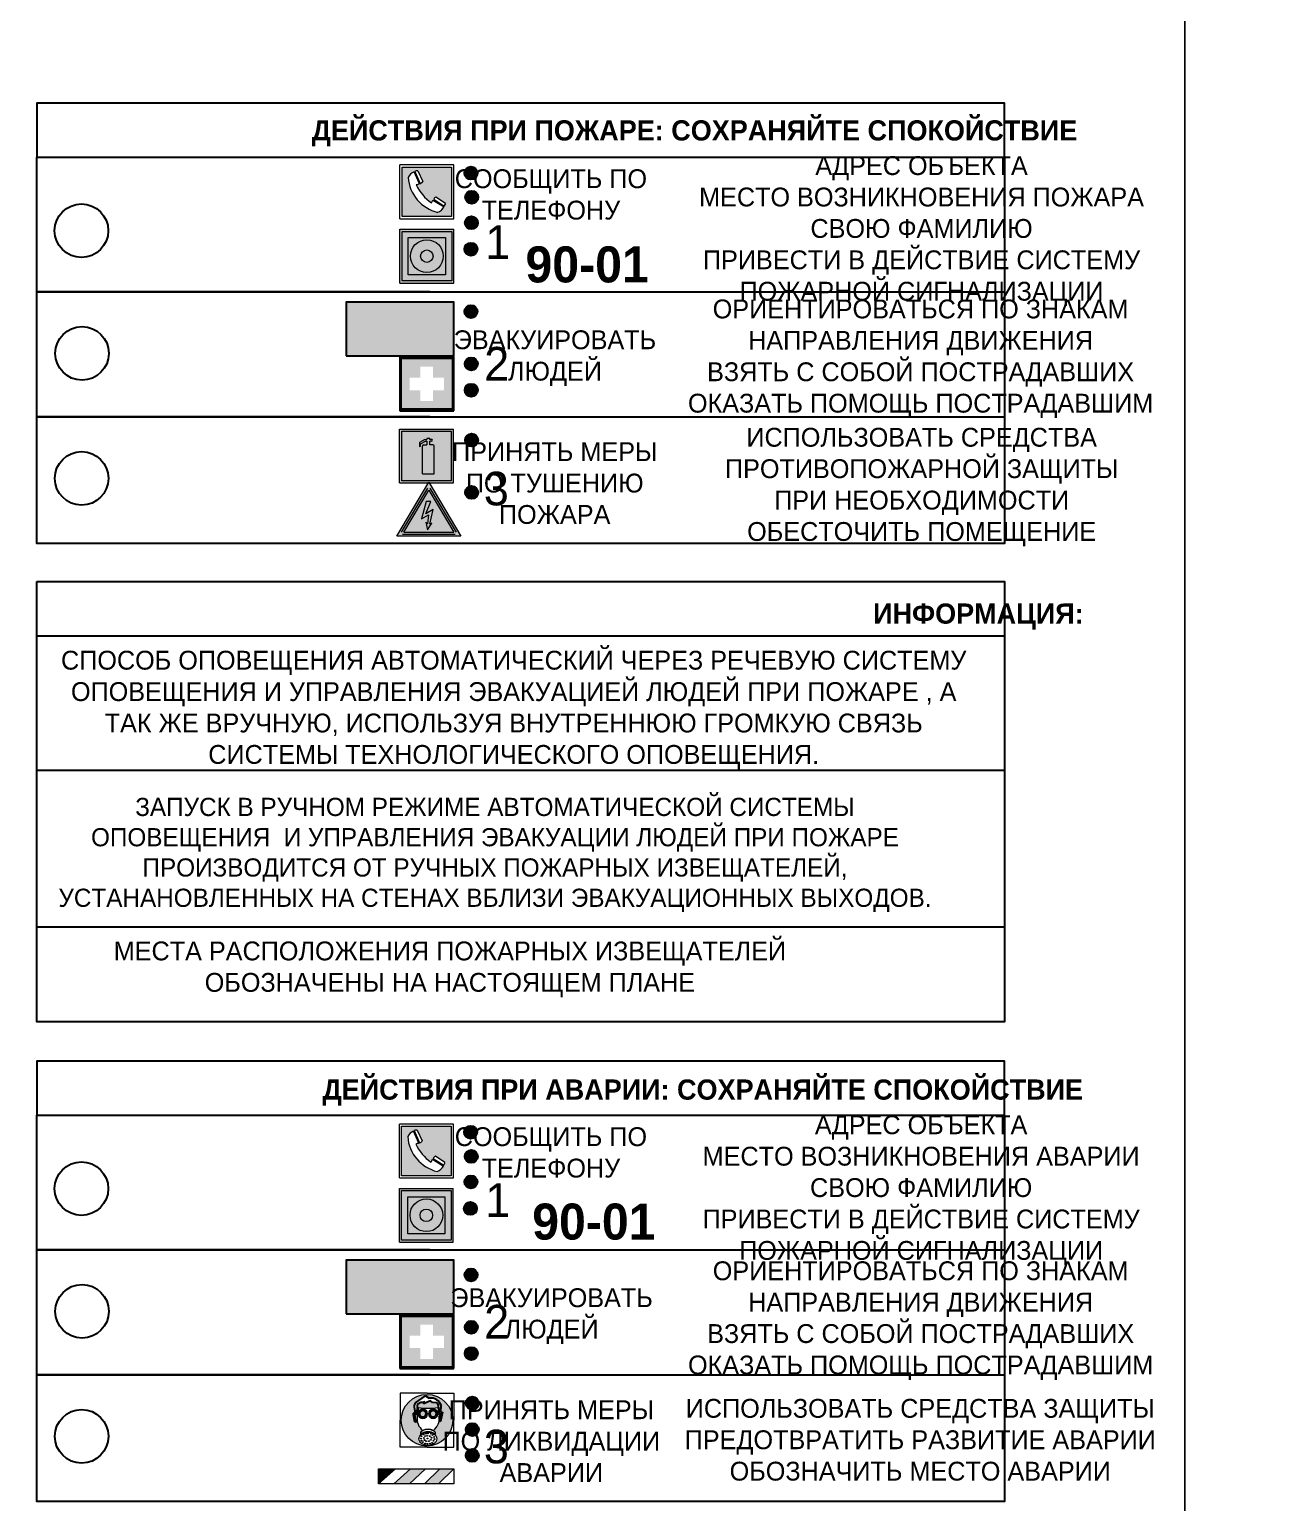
# Model space of a CAD drawing. Header units: millimetres. Extents: x 13114 to 67229, y 22859 to 38520.
# Drawn here: x 28037.9 to 28221.7, y 35259.5 to 35478.4 of the extents above; entities that cross this region are included whole.
import ezdxf

# ---------------------------------------------------------------- set-up
doc = ezdxf.new("R2010")
doc.units = ezdxf.units.MM
doc.styles.add('обычный', font='arial.ttf')

# ---------------------------------------------------------------- blocks, each defined once
blk = doc.blocks.new('A$C3E6D3DDE')
at = {"lineweight": 5}
h = blk.add_hatch(color=40, dxfattribs=at)
h.paths.add_polyline_path([(24.1, 1.45), (16.46, -11.35), (31.74, -11.35)])
h.paths.add_polyline_path([(24.09, -0.46), (30.03, -10.41), (18.14, -10.41)], flags=16)
h.paths.add_polyline_path([(24.54, -3.08), (23.41, -6.02), (25.13, -5.01), (24.33, -8.5), (24.82, -8.27), (23.79, -9.86), (23.4, -8.04), (23.8, -8.43), (24.04, -6.29), (22.39, -7.25), (23.44, -3.08)], flags=0)
h = blk.add_hatch(color=256, dxfattribs=at)
h.paths.add_polyline_path([(24.37, 0.03, 0.567511), (23.82, 0.03), (17.59, -10.4, 0.582454), (17.86, -10.88), (30.32, -10.88, 0.582149), (30.6, -10.4)])
h.paths.add_polyline_path([(24.09, -0.46), (18.14, -10.41), (30.03, -10.41)], flags=16)
h.paths.add_polyline_path([(24.54, -3.08), (23.41, -6.02), (25.13, -5.01), (24.33, -8.5), (24.82, -8.27), (23.79, -9.86), (23.4, -8.04), (23.8, -8.43), (24.04, -6.29), (22.39, -7.25), (23.44, -3.08)], flags=0)
h = blk.add_hatch(color=40, dxfattribs=at)
h.paths.add_polyline_path([(24.09, -0.46), (18.14, -10.41), (30.03, -10.41)])
h.paths.add_polyline_path([(24.82, -8.27), (23.79, -9.86), (23.4, -8.04), (23.8, -8.43), (24.04, -6.29), (22.39, -7.25), (23.44, -3.08), (24.54, -3.08), (23.41, -6.02), (25.13, -5.01), (24.33, -8.5)], flags=16)
at = {"color": 40, "lineweight": 5}
for p, q in [((16.46, -11.35), (24.1, 1.45)), ((24.1, 1.45), (31.74, -11.35))]:
    blk.add_line(p, q, dxfattribs=at)
at = {"lineweight": 5}
for p, q in [((17.59, -10.4), (23.82, 0.03)), ((24.37, 0.03), (30.6, -10.4)), ((18.14, -10.41), (24.09, -0.46)), ((23.44, -3.08), (22.39, -7.25)), ((23.41, -6.02), (24.54, -3.08)), ((24.54, -3.08), (23.44, -3.08)), ((24.09, -0.46), (30.03, -10.41)), ((22.39, -7.25), (24.04, -6.29)), ((25.13, -5.01), (23.41, -6.02)), ((24.04, -6.29), (23.8, -8.43)), ((24.33, -8.5), (25.13, -5.01)), ((18.14, -10.41), (30.03, -10.41)), ((23.8, -8.43), (23.4, -8.04)), ((23.4, -8.04), (23.79, -9.86)), ((23.79, -9.86), (24.82, -8.27)), ((24.82, -8.27), (24.33, -8.5)), ((17.86, -10.88), (30.32, -10.88))]:
    blk.add_line(p, q, dxfattribs=at)
at = {"color": 50, "lineweight": 5}
blk.add_line((31.74, -11.35), (16.46, -11.35), dxfattribs=at)
blk = doc.blocks.new('A$C38D26F80')
h = blk.add_hatch(color=5)
h.dxf.hatch_style = 1
h.paths.add_polyline_path([(-8.77, -4.48, 1), (-0.19, -4.48, 1)])
h.paths.add_polyline_path([(-6.75, -3.58), (-6.75, -3.31), (-6.62, -3.22), (-6.5, -3.22), (-6.42, -3.3), (-6.39, -3.28), (-6.59, -2.23), (-6.59, -2.01), (-6.38, -1.58), (-4.76, -0.4), (-4.13, -0.79, -0.362848), (-2.1, -2.1, -0.201049), (-2.17, -2.48, 0.085434), (-2.26, -3.13), (-1.9, -3.16), (-2.25, -4.7), (-2.4, -4.59), (-2.43, -4.34), (-2.36, -4.34), (-2.14, -3.34), (-2.47, -3.42), (-2.58, -1.95), (-2.77, -1.58), (-3.58, -1.52), (-3.92, -1.26), (-5.05, -1.73), (-4.87, -1.39), (-5.41, -1.6), (-5.41, -1.46), (-6.13, -1.87), (-6.18, -3.5), (-6.56, -3.47), (-6.37, -4.59), (-6.16, -4.43), (-6.16, -4.66), (-6.36, -4.79), (-6.37, -4.8), (-6.51, -4.76)], flags=16)
h.paths.add_polyline_path([(-6.51, -4.76), (-6.36, -4.79), (-6.37, -4.8)], flags=0)
h.paths.add_polyline_path([(-5.92, -2.34, 0.089508), (-2.67, -2.35), (-2.48, -3.88, -0.268602), (-3.4, -6.18, 0.262449), (-5.2, -6.18, -0.268602), (-6.11, -3.88)], flags=16)
edge = h.paths.add_edge_path(flags=16)
edge.add_ellipse((-5.19, -3.41), major_axis=(0, 0.842), ratio=0.848992, start_angle=0, end_angle=360)
edge = h.paths.add_edge_path(flags=0)
edge.add_ellipse((-5.19, -3.39), major_axis=(0, 0.665), ratio=0.853798, start_angle=0, end_angle=360)
edge = h.paths.add_edge_path(flags=0)
edge.add_ellipse((-5.19, -3.4), major_axis=(0, 0.528), ratio=0.864094, start_angle=0, end_angle=360)
edge = h.paths.add_edge_path(flags=16)
edge.add_ellipse((-3.47, -3.4), major_axis=(0, 0.842), ratio=0.848992, start_angle=0, end_angle=360)
h.paths.add_polyline_path([(-3.13, -6.45), (-3.13, -6.84, 0.383174), (-5.57, -6.85), (-5.57, -6.49, -0.369952)], flags=16)
edge = h.paths.add_edge_path(flags=0)
edge.add_ellipse((-3.47, -3.39), major_axis=(0, 0.665), ratio=0.853798, start_angle=0, end_angle=360)
edge = h.paths.add_edge_path(flags=0)
edge.add_ellipse((-3.47, -3.4), major_axis=(0, 0.528), ratio=0.864094, start_angle=0, end_angle=360)
edge = h.paths.add_edge_path(flags=16)
edge.add_ellipse((-4.34, -7.57), major_axis=(-1.48, 0), ratio=0.744955, start_angle=0, end_angle=360)
h.paths.add_polyline_path([(-5.01, -6.85, -1), (-5.15, -6.85, -1)], flags=0)
h.paths.add_polyline_path([(-5.33, -7.14, -1), (-5.47, -7.14, -1)], flags=0)
h.paths.add_polyline_path([(-4.61, -6.71, -1), (-4.74, -6.71, -1)], flags=16)
h.paths.add_polyline_path([(-5.43, -7.51, -1), (-5.57, -7.51, -1)], flags=0)
h.paths.add_polyline_path([(-4.26, -6.67, -1), (-4.4, -6.67, -1)], flags=16)
h.paths.add_polyline_path([(-4.74, -7.14, -1), (-4.88, -7.14, -1)], flags=0)
h.paths.add_polyline_path([(-4.93, -7.43, -1), (-5.07, -7.43, -1)], flags=0)
h.paths.add_polyline_path([(-4.41, -7.07, -1), (-4.54, -7.07, -1)], flags=0)
h.paths.add_polyline_path([(-5.33, -7.87, -1), (-5.46, -7.87, -1)], flags=0)
h.paths.add_polyline_path([(-3.8, -6.71, -1), (-3.94, -6.71, -1)], flags=16)
h.paths.add_polyline_path([(-4.85, -7.78, -1), (-4.98, -7.78, -1)], flags=0)
h.paths.add_polyline_path([(-3.96, -7.14, -1), (-4.1, -7.14, -1)], flags=0)
h.paths.add_polyline_path([(-4.33, -7.53, -1), (-4.47, -7.53, -1)], flags=0)
h.paths.add_polyline_path([(-5.09, -8.12, -1), (-5.23, -8.12, -1)], flags=0)
h.paths.add_polyline_path([(-3.5, -6.94, -1), (-3.64, -6.94, -1)], flags=0)
h.paths.add_polyline_path([(-4.54, -7.97, -1), (-4.68, -7.97, -1)], flags=0)
h.paths.add_polyline_path([(-3.66, -7.39, -1), (-3.8, -7.39, -1)], flags=0)
h.paths.add_polyline_path([(-4.73, -8.35, -1), (-4.86, -8.35, -1)], flags=0)
h.paths.add_polyline_path([(-4.09, -7.96, -1), (-4.23, -7.96, -1)], flags=0)
h.paths.add_polyline_path([(-3.77, -7.74, -1), (-3.91, -7.74, -1)], flags=0)
h.paths.add_polyline_path([(-3.22, -7.27, -1), (-3.35, -7.27, -1)], flags=0)
h.paths.add_polyline_path([(-4.34, -8.4, -1), (-4.47, -8.4, -1)], flags=0)
h.paths.add_polyline_path([(-3.16, -7.61, -1), (-3.3, -7.61, -1)], flags=0)
h.paths.add_polyline_path([(-3.9, -8.35, -1), (-4.04, -8.35, -1)], flags=0)
h.paths.add_polyline_path([(-3.32, -7.91, -1), (-3.46, -7.91, -1)], flags=0)
h.paths.add_polyline_path([(-3.55, -8.23, -1), (-3.69, -8.23, -1)], flags=0)
at = {"color": 5, "lineweight": 5}
for p, q in [((-4.48, 0), (-8.96, 0)), ((-8.96, 0), (-8.96, -4.48)), ((-4.48, 0), (0, 0)), ((0, 0), (0, -4.48)), ((-6.59, -2.01), (-6.38, -1.58)), ((-6.59, -2.23), (-6.59, -2.01)), ((-6.39, -3.28), (-6.59, -2.23)), ((-6.38, -1.58), (-4.76, -0.4)), ((-6.13, -1.87), (-6.18, -3.5)), ((-5.41, -1.46), (-6.13, -1.87)), ((-5.92, -2.34), (-6.11, -3.88)), ((-4.87, -1.39), (-5.41, -1.6)), ((-5.41, -1.6), (-5.41, -1.46)), ((-3.92, -1.26), (-5.05, -1.73)), ((-5.05, -1.73), (-4.87, -1.39)), ((-4.76, -0.4), (-4.13, -0.79)), ((-3.58, -1.52), (-3.92, -1.26)), ((-2.77, -1.58), (-3.58, -1.52)), ((-2.58, -1.95), (-2.77, -1.58)), ((-2.67, -2.34), (-2.48, -3.88)), ((-2.47, -3.42), (-2.58, -1.95)), ((-8.96, -8.96), (-8.96, -4.48)), ((-6.75, -3.31), (-6.62, -3.22)), ((-6.75, -3.58), (-6.75, -3.31)), ((-6.51, -4.76), (-6.75, -3.58)), ((-6.62, -3.22), (-6.5, -3.22)), ((-6.18, -3.5), (-6.56, -3.47)), ((-6.56, -3.47), (-6.37, -4.59)), ((-6.37, -4.8), (-6.51, -4.76)), ((-6.5, -3.22), (-6.42, -3.3)), ((-6.42, -3.3), (-6.39, -3.28)), ((-6.37, -4.59), (-6.16, -4.43)), ((-6.16, -4.66), (-6.37, -4.8)), ((-6.16, -4.43), (-6.16, -4.66)), ((-2.14, -3.34), (-2.47, -3.42)), ((-2.43, -4.34), (-2.4, -4.59)), ((-2.43, -4.34), (-2.36, -4.34)), ((-2.4, -4.59), (-2.25, -4.7)), ((-2.36, -4.34), (-2.14, -3.34)), ((-1.9, -3.16), (-2.26, -3.13)), ((-2.25, -4.7), (-1.9, -3.16)), ((0, -8.96), (0, -4.48)), ((-5.57, -6.49), (-5.57, -6.85)), ((-3.13, -6.45), (-3.13, -6.84)), ((-4.48, -8.96), (-8.96, -8.96)), ((-4.48, -8.96), (0, -8.96))]:
    blk.add_line(p, q, dxfattribs=at)
at = {"color": 5}
for p, q in [((-6.59, -2.01), (-6.38, -1.58)), ((-6.59, -2.23), (-6.59, -2.01)), ((-6.39, -3.28), (-6.59, -2.23)), ((-6.38, -1.58), (-4.76, -0.4)), ((-6.13, -1.87), (-6.18, -3.5)), ((-5.41, -1.46), (-6.13, -1.87)), ((-4.87, -1.39), (-5.41, -1.6)), ((-5.41, -1.6), (-5.41, -1.46)), ((-3.92, -1.26), (-5.05, -1.73)), ((-5.05, -1.73), (-4.87, -1.39)), ((-4.76, -0.4), (-4.13, -0.79)), ((-3.58, -1.52), (-3.92, -1.26)), ((-2.77, -1.58), (-3.58, -1.52)), ((-2.58, -1.95), (-2.77, -1.58)), ((-2.47, -3.42), (-2.58, -1.95)), ((-6.75, -3.31), (-6.62, -3.22)), ((-6.75, -3.58), (-6.75, -3.31)), ((-6.51, -4.76), (-6.75, -3.58)), ((-6.62, -3.22), (-6.5, -3.22)), ((-6.18, -3.5), (-6.56, -3.47)), ((-6.56, -3.47), (-6.37, -4.59)), ((-6.37, -4.8), (-6.51, -4.76)), ((-6.36, -4.79), (-6.51, -4.76)), ((-6.5, -3.22), (-6.42, -3.3)), ((-6.42, -3.3), (-6.39, -3.28)), ((-6.37, -4.59), (-6.16, -4.43)), ((-6.16, -4.66), (-6.37, -4.8)), ((-6.16, -4.66), (-6.36, -4.79)), ((-6.16, -4.43), (-6.16, -4.66)), ((-2.14, -3.34), (-2.47, -3.42)), ((-2.4, -4.59), (-2.43, -4.34)), ((-2.43, -4.34), (-2.36, -4.34)), ((-2.25, -4.7), (-2.4, -4.59)), ((-2.36, -4.34), (-2.14, -3.34)), ((-2.26, -3.13), (-1.9, -3.16)), ((-1.9, -3.16), (-2.25, -4.7))]:
    blk.add_line(p, q, dxfattribs=at)
at = {"color": 5, "lineweight": 5}
for centre, radius in [((-4.48, -4.48), 4.29), ((-5.4, -7.14), 0.0678), ((-5.08, -6.85), 0.0678), ((-4.81, -7.14), 0.0678), ((-4.67, -6.71), 0.0678), ((-4.47, -7.07), 0.0678), ((-4.33, -6.67), 0.0678), ((-4.03, -7.14), 0.0678), ((-3.87, -6.71), 0.0678), ((-3.73, -7.39), 0.0678), ((-3.57, -6.94), 0.0678), ((-3.28, -7.27), 0.0678), ((-5.5, -7.51), 0.0678), ((-5.4, -7.87), 0.0678), ((-5.16, -8.12), 0.0678), ((-5, -7.43), 0.0678), ((-4.91, -7.78), 0.0678), ((-4.79, -8.35), 0.0678), ((-4.61, -7.97), 0.0678), ((-4.4, -7.53), 0.0678), ((-4.4, -8.4), 0.0678), ((-4.16, -7.96), 0.0678), ((-3.97, -8.35), 0.0678), ((-3.84, -7.74), 0.0678), ((-3.62, -8.23), 0.0678), ((-3.39, -7.91), 0.0678), ((-3.23, -7.61), 0.0678)]:
    blk.add_circle(centre, radius, dxfattribs=at)
for centre, radius, start, end in [((-4.28, 6.66), 9.15, 259.6987, 280.1569), ((-2.6, -2.2), 0.513, 326.4781, 11.7739), ((-3.66, -4.24), 2.47, 171.573, 231.7124), ((-4.93, -4.24), 2.47, 308.2876, 8.427), ((-0.47, -3.05), 1.79, 161.5846, 182.4584), ((-4.33, -7.88), 1.87, 50.358, 131.5662), ((-4.34, -8.2), 1.82, 48.4943, 132.3565), ((-4.3, -7.78), 1.83, 60.5889, 119.4111)]:
    blk.add_arc(centre, radius, start, end, dxfattribs=at)
at = {"color": 5}
for centre, radius, start, end in [((-3.89, -2.66), 1.88, 17.387, 97.1599), ((-2.6, -2.2), 0.511, 326.3906, 11.8614), ((-0.35, -3.07), 1.91, 162.2553, 181.7878)]:
    blk.add_arc(centre, radius, start, end, dxfattribs=at)
at = {"color": 5, "lineweight": 5}
for centre, major_axis, ratio in [((-5.19, -3.41), (0, 0.842), 0.848992), ((-5.19, -3.39), (0, 0.665), 0.853798), ((-5.19, -3.4), (0, 0.528), 0.864094), ((-3.47, -3.4), (0, 0.842), 0.848992), ((-3.47, -3.39), (0, 0.665), 0.853798), ((-3.47, -3.4), (0, 0.528), 0.864094), ((-4.34, -7.57), (-1.48, 0), 0.744955)]:
    blk.add_ellipse(centre, major_axis=major_axis, ratio=ratio, dxfattribs=at)
blk = doc.blocks.new('A$C47DD6509')
at = {"lineweight": 5}
for points in [[(-8.69, 0), (-11.19, 0), (-11.19, -2.22)], [(-4.22, 0), (-6.45, 0), (-8.91, -2.22), (-6.61, -2.22)], [(0, 0), (-2.09, 0), (-4.36, -2.22), (-2.29, -2.22)]]:
    blk.add_hatch(color=242, dxfattribs=at).paths.add_polyline_path(points)
at = {"color": 242, "lineweight": 5}
for p, q in [((-11.19, -2.22), (-8.69, 0)), ((-11.19, -2.22), (-11.19, 0)), ((-11.19, 0), (-8.69, 0)), ((-11.19, 0), (0, 0)), ((-8.91, -2.22), (-6.45, 0)), ((-6.61, -2.22), (-4.22, 0)), ((-4.36, -2.22), (-2.09, 0)), ((-2.29, -2.22), (0, 0)), ((0, 0), (0, -2.22)), ((0, -2.22), (-11.19, -2.22))]:
    blk.add_line(p, q, dxfattribs=at)
blk = doc.blocks.new('A$C456E1F9C')
at = {"lineweight": 5}
h = blk.add_hatch(color=242, dxfattribs=at)
h.paths.add_polyline_path([(0.51, -1.47), (0.51, -13.26), (12.29, -13.26), (12.29, -1.47)])
h.paths.add_polyline_path([(5.42, -4.95, -0.254479), (4.78, -5.4), (3.52, -2.53, -0.209735), (4.23, -2.4)], flags=16)
h.paths.add_polyline_path([(8.53, -8.6), (10.87, -10.17), (10.54, -10.76), (8.03, -9.13, -0.192251)], flags=16)
h.paths.add_polyline_path([(4.61, -5.49, 0.005518), (3.87, -5.72, 0.128647), (7.49, -10.01, 0.00809), (7.83, -9.33), (10.47, -10.97, -0.16736), (8.99, -12.25, -0.327862), (1.95, -3.95, -0.166952), (3.36, -2.62)], flags=16)
at = {"color": 242, "lineweight": 5}
for p, q in [((0, -13.77), (0, -0.97)), ((12.8, -0.97), (0, -0.97)), ((4.61, -5.49), (3.36, -2.62)), ((3.52, -2.53), (4.78, -5.4)), ((4.23, -2.4), (5.42, -4.95)), ((12.8, -13.77), (12.8, -0.97)), ((7.83, -9.33), (10.47, -10.97)), ((8.03, -9.13), (10.54, -10.76)), ((10.81, -10.12), (8.53, -8.6)), ((10.54, -10.76), (10.8, -10.3)), ((10.8, -10.3), (10.81, -10.12)), ((0, -13.77), (12.8, -13.77))]:
    blk.add_line(p, q, dxfattribs=at)
blk.add_lwpolyline([(0.51, -1.47), (12.29, -1.47), (12.29, -13.26), (0.51, -13.26)], close=True, dxfattribs=at)
for centre, radius, start, end in [((4.59, -5.34), 2.99, 114.2845, 152.1974), ((4.02, -3.27), 0.891, 76.3284, 123.7092), ((11.12, -3.31), 9.19, 183.9915, 256.6009), ((14.98, -39.1), 35.17, 107.1487, 108.4135), ((13.86, -0.94), 11.08, 205.5536, 234.8762), ((4.68, -4.59), 0.824, 276.9621, 334.0723), ((-13.31, 0.8), 23.44, 332.5487, 334.4027), ((8.94, -9.5), 0.989, 114.4092, 157.9388), ((7.87, -9.46), 3, 291.9291, 329.9329)]:
    blk.add_arc(centre, radius, start, end, dxfattribs=at)
blk = doc.blocks.new('A$C54414219')
at = {"true_color": 0xffffff}
h = blk.add_hatch(color=7, dxfattribs=at)
h.paths.add_polyline_path([(2.39, -9.45), (2.39, -18.3), (11.23, -18.3), (11.23, -9.45)], flags=0)
h.paths.add_polyline_path([(10.71, -13.87, -1), (2.92, -13.87, -1)], flags=0)
h.paths.add_polyline_path([(8.3, -13.87, -1), (5.33, -13.87, -1)], flags=0)
h.paths.add_polyline_path([(0.41, -7.47), (0.41, -20.27), (13.21, -20.27), (13.21, -7.47)])
h.paths.add_polyline_path([(0.92, -19.77), (12.71, -19.77), (12.71, -7.98), (0.92, -7.98)], flags=16)
h.paths.add_polyline_path([(11.23, -9.45), (11.23, -18.3), (2.39, -18.3), (2.39, -9.45)], flags=0)
at = {"lineweight": 5}
h = blk.add_hatch(color=242, dxfattribs=at)
h.paths.add_polyline_path([(12.71, -7.98), (0.92, -7.98), (0.92, -19.77), (12.71, -19.77)])
h.paths.add_polyline_path([(11.23, -18.3), (2.39, -18.3), (2.39, -9.45), (11.23, -9.45)], flags=16)
h.paths.add_polyline_path([(10.71, -13.87, -1), (2.92, -13.87, -1)], flags=0)
h.paths.add_polyline_path([(8.3, -13.87, -1), (5.33, -13.87, -1)], flags=0)
at = {"true_color": 0xffffff}
h = blk.add_hatch(color=7, dxfattribs=at)
h.paths.add_polyline_path([(2.39, -9.45), (2.39, -18.3), (11.23, -18.3), (11.23, -9.45)])
h.paths.add_polyline_path([(10.71, -13.87, -1), (2.92, -13.87, -1)], flags=16)
h.paths.add_polyline_path([(8.3, -13.87, -1), (5.33, -13.87, -1)], flags=0)
at = {"lineweight": 5}
h = blk.add_hatch(color=242, dxfattribs=at)
h.paths.add_polyline_path([(2.92, -13.87, 1), (10.71, -13.87, 1)])
h.paths.add_polyline_path([(8.3, -13.87, -1), (5.33, -13.87, -1)], flags=16)
at = {"color": 242, "lineweight": 5}
for p, q in [((0.41, -20.27), (0.41, -7.47)), ((0.41, -7.47), (13.21, -7.47)), ((0.41, -7.47), (13.21, -7.47)), ((13.21, -20.27), (13.21, -7.47)), ((0.41, -20.27), (13.21, -20.27))]:
    blk.add_line(p, q, dxfattribs=at)
for points in [[(0.92, -7.98), (12.71, -7.98), (12.71, -19.77), (0.92, -19.77)], [(2.39, -9.45), (11.23, -9.45), (11.23, -18.3), (2.39, -18.3)]]:
    blk.add_lwpolyline(points, close=True, dxfattribs=at)
for radius in [3.89, 1.49]:
    blk.add_circle((6.81, -13.87), radius, dxfattribs=at)
blk = doc.blocks.new('A$C32E8229D')
at = {"true_color": 0xffffff}
blk.add_hatch(color=7, dxfattribs=at).paths.add_polyline_path([(0, 0), (0, -8), (16, -8), (16, 0)])
h = blk.add_hatch(color=126)
h.paths.add_polyline_path([(0.2, -0.2), (15.8, -0.2), (15.8, -7.8), (0.2, -7.8)])
h.paths.add_polyline_path([(13.49, -2.05), (12.08, -2.05), (11.37, -2.63, 0.162397), (11.29, -2.84), (11.29, -3.63), (10.35, -3.63), (10.35, -4.05), (11.68, -4.05), (11.68, -3.48), (12.26, -4.28), (11.29, -5.1), (11.29, -6.78), (11.85, -6.78), (11.85, -5.44), (12.8, -4.64), (12.8, -5.94), (14.46, -5.94), (14.46, -5.39), (13.45, -5.39), (13.45, -3.97), (12.46, -2.59), (13.15, -2.59), (13.69, -3.34), (14.18, -3)], flags=16)
h.paths.add_polyline_path([(10.74, -1.82, 1), (11.8, -1.82, 1)], flags=16)
h.paths.add_polyline_path([(9.39, -3.59), (5.99, -3.59), (6.56, -3.03), (5.91, -3.03), (5.1, -3.83), (5.91, -4.64), (6.56, -4.64), (5.99, -4.09), (9.39, -4.09)], flags=16)
h.paths.add_polyline_path([(4.29, -1.08), (1.72, -1.08), (1.72, -6.6), (4.29, -6.6)], flags=16)
at = {"color": 126}
blk.add_lwpolyline([(16, -8), (0, -8), (0, 0), (16, 0)], close=True, dxfattribs=at)
blk = doc.blocks.new('A$C18900ED3')
h = blk.add_hatch(color=126)
h.paths.add_polyline_path([(-0.18, -0.18), (-7.02, -0.18), (-7.02, -7.02), (-0.18, -7.02)])
h.paths.add_polyline_path([(-5.89, -4.46), (-5.89, -2.77), (-4.46, -2.77), (-4.46, -1.31), (-2.77, -1.31), (-2.77, -2.77), (-1.33, -2.77), (-1.33, -4.46), (-2.77, -4.46), (-2.77, -5.89), (-4.46, -5.89), (-4.46, -4.46)], flags=16)
at = {"color": 126}
for p, q in [((-7.2, 0), (-7.2, -7.2)), ((0, 0), (-7.2, 0)), ((0, -7.2), (0, 0)), ((-7.02, -7.02), (-7.02, -0.18)), ((-7.02, -0.18), (-0.18, -0.18)), ((-0.18, -0.18), (-0.18, -7.02)), ((-7.2, -7.2), (0, -7.2)), ((-0.18, -7.02), (-7.02, -7.02))]:
    blk.add_line(p, q, dxfattribs=at)
blk = doc.blocks.new('A$C3AD82952')
at = {"true_color": 0xf5f5ff}
h = blk.add_hatch(color=7, dxfattribs=at)
h.dxf.hatch_style = 1
h.paths.add_polyline_path([(8.21, 8.73, 0.414214), (7.89, 9.05), (7.22, 9.05), (7.22, 9.92), (7.59, 9.92, 1), (7.57, 10.36), (7.22, 10.36), (7.22, 10.6), (6.43, 10.6), (6.43, 10.36), (6.01, 10.36), (4.74, 9.59), (4.74, 8.69), (4.98, 8.73), (4.98, 9.26), (6.12, 9.91), (6.43, 9.91), (6.43, 9.05), (5.76, 9.05, 0.414214), (5.44, 8.73), (5.44, 2.2), (8.21, 2.2)], flags=0)
h.paths.add_polyline_path([(12.8, 12.8), (0, 12.8), (0, 0), (12.8, 0)])
h.paths.add_polyline_path([(0.51, 12.29), (12.29, 12.29), (12.29, 0.51), (0.51, 0.51)], flags=16)
h.paths.add_polyline_path([(4.74, 9.59), (6.01, 10.36), (6.43, 10.36), (6.43, 10.6), (7.22, 10.6), (7.22, 10.36), (7.59, 10.36, -0.94586), (7.59, 9.92), (7.22, 9.92), (7.22, 9.05), (7.89, 9.05, -0.414214), (8.21, 8.73), (8.21, 2.2), (5.44, 2.2), (5.44, 8.73, -0.414214), (5.76, 9.05), (6.43, 9.05), (6.43, 9.91), (6.12, 9.91), (4.98, 9.26), (4.98, 8.73), (4.74, 8.69)], flags=0)
h = blk.add_hatch(color=242)
h.dxf.hatch_style = 1
h.paths.add_polyline_path([(12.29, 12.29), (0.51, 12.29), (0.51, 0.51), (12.29, 0.51)])
h.paths.add_polyline_path([(4.74, 8.69), (4.74, 9.59), (6.01, 10.36), (6.43, 10.36), (6.43, 10.6), (7.22, 10.6), (7.22, 10.36), (7.59, 10.36, -0.94586), (7.59, 9.92), (7.22, 9.92), (7.22, 9.05), (7.89, 9.05, -0.414214), (8.21, 8.73), (8.21, 2.2), (5.44, 2.2), (5.44, 8.73, -0.414214), (5.76, 9.05), (6.43, 9.05), (6.43, 9.91), (6.12, 9.91), (4.98, 9.26), (4.98, 8.73)], flags=16)
h = blk.add_hatch(color=7, dxfattribs=at)
h.dxf.hatch_style = 1
h.paths.add_polyline_path([(8.21, 8.73, 0.414214), (7.89, 9.05), (7.22, 9.05), (7.22, 9.92), (7.59, 9.92, 1), (7.57, 10.36), (7.22, 10.36), (7.22, 10.6), (6.43, 10.6), (6.43, 10.36), (6.01, 10.36), (4.74, 9.59), (4.74, 8.69), (4.98, 8.73), (4.98, 9.26), (6.12, 9.91), (6.43, 9.91), (6.43, 9.05), (5.76, 9.05, 0.414214), (5.44, 8.73), (5.44, 2.2), (8.21, 2.2)])
at = {"color": 242, "lineweight": 5}
for p, q in [((0, 0), (0, 12.8)), ((0, 12.8), (12.8, 12.8)), ((7.22, 10.6), (6.43, 10.6)), ((6.43, 10.6), (6.43, 10.36)), ((7.22, 10.36), (7.22, 10.6)), ((12.8, 0), (12.8, 12.8)), ((6.01, 10.36), (4.74, 9.59)), ((4.74, 9.59), (4.74, 8.69)), ((4.74, 8.69), (4.98, 8.73)), ((4.98, 9.26), (6.12, 9.91)), ((4.98, 8.73), (4.98, 9.26)), ((5.44, 2.2), (5.44, 8.73)), ((5.76, 9.05), (6.43, 9.05)), ((6.01, 10.36), (6.43, 10.36)), ((6.12, 9.91), (6.43, 9.91)), ((6.43, 9.91), (6.43, 9.05)), ((7.59, 10.36), (7.22, 10.36)), ((7.22, 9.05), (7.22, 9.92)), ((7.59, 9.92), (7.22, 9.92)), ((7.89, 9.05), (7.22, 9.05)), ((8.21, 2.2), (8.21, 8.73)), ((0, 0), (12.8, 0)), ((5.44, 2.2), (8.21, 2.2))]:
    blk.add_line(p, q, dxfattribs=at)
blk.add_lwpolyline([(0.51, 12.29), (12.29, 12.29), (12.29, 0.51), (0.51, 0.51)], close=True, dxfattribs=at)
for centre, radius, start, end in [((5.76, 8.73), 0.32, 90, 180), ((7.58, 10.14), 0.223, 273.1875, 86.8125), ((7.89, 8.73), 0.32, 0, 90)]:
    blk.add_arc(centre, radius, start, end, dxfattribs=at)

msp = doc.modelspace()

# ---------------------------------------------------------------- hatches: boundary and pattern name
at = {"lineweight": 0}
h = msp.add_hatch(color=256, dxfattribs=at)
h.dxf.hatch_style = 1
h.paths.add_polyline_path([(28102.56, 35457.04, 1), (28104.49, 35457.04, 1)])
h = msp.add_hatch(color=256, dxfattribs=at)
h.dxf.hatch_style = 1
h.paths.add_polyline_path([(28102.66, 35453.46, 1), (28104.59, 35453.46, 1)])
h = msp.add_hatch(color=256, dxfattribs=at)
h.dxf.hatch_style = 1
h.paths.add_polyline_path([(28102.62, 35449.65, 1), (28104.55, 35449.65, 1)])
h = msp.add_hatch(color=256, dxfattribs=at)
h.dxf.hatch_style = 1
h.paths.add_polyline_path([(28102.54, 35445.72, 1), (28104.47, 35445.72, 1)])
h = msp.add_hatch(color=256, dxfattribs=at)
h.dxf.hatch_style = 1
h.paths.add_polyline_path([(28102.55, 35436.45, 1), (28104.48, 35436.45, 1)])
h = msp.add_hatch(color=256, dxfattribs=at)
h.dxf.hatch_style = 1
h.paths.add_polyline_path([(28102.59, 35428.67, 1), (28104.52, 35428.67, 1)])
h = msp.add_hatch(color=256, dxfattribs=at)
h.dxf.hatch_style = 1
h.paths.add_polyline_path([(28102.59, 35424.77, 1), (28104.52, 35424.77, 1)])
h = msp.add_hatch(color=256, dxfattribs=at)
h.dxf.hatch_style = 1
h.paths.add_polyline_path([(28102.64, 35417.35, 1), (28104.58, 35417.35, 1)])
h = msp.add_hatch(color=256, dxfattribs=at)
h.dxf.hatch_style = 1
h.paths.add_polyline_path([(28102.65, 35409.58, 1), (28104.58, 35409.58, 1)])
h = msp.add_hatch(color=256, dxfattribs=at)
h.dxf.hatch_style = 1
h.paths.add_polyline_path([(28102.49, 35314.49, 1), (28104.42, 35314.49, 1)])
h = msp.add_hatch(color=256, dxfattribs=at)
h.dxf.hatch_style = 1
h.paths.add_polyline_path([(28102.6, 35310.91, 1), (28104.53, 35310.91, 1)])
h = msp.add_hatch(color=256, dxfattribs=at)
h.dxf.hatch_style = 1
h.paths.add_polyline_path([(28102.56, 35307.1, 1), (28104.49, 35307.1, 1)])
h = msp.add_hatch(color=256, dxfattribs=at)
h.dxf.hatch_style = 1
h.paths.add_polyline_path([(28102.48, 35303.17, 1), (28104.41, 35303.17, 1)])
h = msp.add_hatch(color=256, dxfattribs=at)
h.dxf.hatch_style = 1
h.paths.add_polyline_path([(28102.56, 35293.28, 1), (28104.49, 35293.28, 1)])
h = msp.add_hatch(color=256, dxfattribs=at)
h.dxf.hatch_style = 1
h.paths.add_polyline_path([(28102.6, 35285.5, 1), (28104.53, 35285.5, 1)])
h = msp.add_hatch(color=256, dxfattribs=at)
h.dxf.hatch_style = 1
h.paths.add_polyline_path([(28102.59, 35281.6, 1), (28104.53, 35281.6, 1)])
h = msp.add_hatch(color=256, dxfattribs=at)
h.dxf.hatch_style = 1
h.paths.add_polyline_path([(28102.75, 35274.24, 1), (28104.68, 35274.24, 1)])
h = msp.add_hatch(color=256, dxfattribs=at)
h.dxf.hatch_style = 1
h.paths.add_polyline_path([(28102.75, 35270.3, 1), (28104.68, 35270.3, 1)])
h = msp.add_hatch(color=256, dxfattribs=at)
h.dxf.hatch_style = 1
h.paths.add_polyline_path([(28102.75, 35266.47, 1), (28104.68, 35266.47, 1)])

# ---------------------------------------------------------------- linework, layer by layer
at = {"color": 5, "lineweight": 0}
for points in [[(27609.6, 35160.08), (28209.6, 35160.08), (28209.6, 35555.08), (27609.6, 35555.08)], [(28209.6, 35160.08), (28809.6, 35160.08), (28809.6, 35555.08), (28209.6, 35555.08)]]:
    msp.add_lwpolyline(points, close=True, dxfattribs=at)
for points in [[(28039.01, 35459.4), (28182.78, 35459.4), (28182.78, 35467.45), (28039.01, 35467.45)], [(28039.01, 35459.4), (28182.78, 35459.4), (28182.78, 35402), (28039.01, 35402)], [(28039.01, 35317.03), (28182.78, 35317.03), (28182.78, 35325.08), (28039.01, 35325.08)], [(28039.01, 35317.03), (28182.78, 35317.03), (28182.78, 35259.63), (28039.01, 35259.63)]]:
    msp.add_lwpolyline(points, close=True)
for points in [[(28097.43, 35439.4), (28039.01, 35439.4), (28182.78, 35439.4)], [(28097.43, 35420.83), (28039.01, 35420.83), (28182.78, 35420.83)], [(28097.43, 35297.03), (28039.01, 35297.03), (28182.78, 35297.03)], [(28097.43, 35278.46), (28039.01, 35278.46), (28182.78, 35278.46)]]:
    msp.add_lwpolyline(points)
at = {"color": 0}
msp.add_lwpolyline([(28039.01, 35396.34), (28182.78, 35396.34), (28182.78, 35330.89), (28039.01, 35330.89)], close=True, dxfattribs=at)
for points in [[(28039.01, 35388.29), (28182.78, 35388.29)], [(28039.01, 35368.29), (28182.78, 35368.29)], [(28039.01, 35345.04), (28182.78, 35345.04)]]:
    msp.add_lwpolyline(points, dxfattribs=at)
for centre, radius in [((28103.52, 35457.04), 0.966), ((28103.63, 35453.46), 0.966), ((28045.64, 35448.48), 3.98), ((28103.59, 35449.65), 0.966), ((28103.51, 35445.72), 0.966), ((28103.52, 35436.45), 0.966), ((28045.73, 35430.25), 3.98), ((28103.56, 35428.67), 0.966), ((28103.55, 35424.77), 0.966), ((28103.61, 35417.35), 0.966), ((28045.67, 35411.67), 3.98), ((28103.62, 35409.58), 0.966), ((28103.46, 35314.49), 0.966), ((28103.56, 35310.91), 0.966), ((28045.64, 35306.11), 3.98), ((28103.52, 35307.1), 0.966), ((28103.44, 35303.17), 0.966), ((28103.53, 35293.28), 0.966), ((28045.73, 35287.88), 3.98), ((28103.57, 35285.5), 0.966), ((28103.56, 35281.6), 0.966), ((28045.67, 35269.3), 3.98), ((28103.72, 35274.24), 0.966), ((28103.71, 35270.3), 0.966), ((28103.71, 35266.47), 0.966)]:
    msp.add_circle(centre, radius)

# ---------------------------------------------------------------- block references
for name, p, xscale, yscale, zscale in [('A$C456E1F9C', (28092.97, 35458.86), 0.625, 0.625, 0.625), ('A$C54414219', (28092.71, 35453.37), 0.625, 0.625, 0.625), ('A$C18900ED3', (28100.97, 35429.73), 1.111111111007631, 1.111111111007631, 1.111111111007631), ('A$C3AD82952', (28092.92, 35410.99), 0.625, 0.625, 0.625), ('A$C3E6D3DDE', (28082.2, 35410.18), 0.625, 0.625, 0.625), ('A$C456E1F9C', (28092.9, 35316.31), 0.625, 0.625, 0.625), ('A$C54414219', (28092.64, 35310.82), 0.625, 0.625, 0.625), ('A$C18900ED3', (28100.97, 35287.36), 1.111111111007631, 1.111111111007631, 1.111111111007631), ('A$C38D26F80', (28100.99, 35275.69), 0.8928571427240968, 0.8928571427240968, 0.8928571427240968)]:
    msp.add_blockref(name, p, dxfattribs=dict(xscale=xscale, yscale=yscale, zscale=zscale))
at = {"xscale": -1}
for p in [(28100.97, 35437.87), (28100.97, 35295.5)]:
    msp.add_blockref('A$C32E8229D', p, dxfattribs=at)
at = {"color": 242, "true_color": 0xc1121c}
msp.add_blockref('A$C47DD6509', (28100.99, 35264.47), dxfattribs=at)

# ---------------------------------------------------------------- texts
at = {"lineweight": 0, "attachment_point": 5, "style": 'обычный'}
for s, insert, char_height, width in [('{\\fProxima Nova Rg|b1|i0|c204|p2;ДЕЙСТВИЯ ПРИ ПОЖАРЕ: СОХРАНЯЙТЕ СПОКОЙСТВИЕ\\H1.6644x; }', (28136.73, 35462.95), 3, 175.1736), ('\\pi-8.4,l8.4,t8.4;{\\fProxima Nova Rg|b0|i0|c204|p2;АДРЕС ОБЪЕКТА\\PМЕСТО ВОЗНИКНОВЕНИЯ ПОЖАРА \\PСВОЮ ФАМИЛИЮ\\PПРИВЕСТИ В ДЕЙСТВИЕ СИСТЕМУ \\PПОЖАРНОЙ СИГНАЛИЗАЦИИ}', (28170.47, 35448.41), 2.8, 126.6484), ('{\\fProxima Nova Rg|b0|i0|c204|p2;СООБЩИТЬ ПО \\PТЕЛЕФОНУ}', (28115.4, 35453.85), 2.8, 126.6484), ('{\\fProxima Nova Rg|b0|i0|c204|p2;1\\H1.1667x; }', (28107.5, 35446.78), 5, 126.6484), ('{\\fProxima Nova Rg|b1|i0|c204|p2;\\H1.0714x;90-01\\fProxima Nova Rg|b0|i0|c204|p2;\\H0.93331x; \\H1.3449x; }', (28120.78, 35443.43), 5, 126.6484), ('\\pi-8.4,l8.4,t8.4;{\\fProxima Nova Rg|b0|i0|c204|p2;ОРИЕНТИРОВАТЬСЯ ПО ЗНАКАМ \\PНАПРАВЛЕНИЯ ДВИЖЕНИЯ\\PВЗЯТЬ С СОБОЙ ПОСТРАДАВШИХ\\PОКАЗАТЬ ПОМОЩЬ ПОСТРАДАВШИМ}', (28170.33, 35429.44), 2.8, 126.6484), ('{\\fProxima Nova Rg|b0|i0|c204|p2;ЭВАКУИРОВАТЬ \\PЛЮДЕЙ}', (28116, 35429.53), 2.8, 126.6484), ('{\\fProxima Nova Rg|b0|i0|c204|p2;2\\H1.1967x; }', (28107.35, 35428.7), 5, 126.6484), ('\\pi-8.4,l8.4,t8.4;{\\fProxima Nova Rg|b0|i0|c204|p2;ИСПОЛЬЗОВАТЬ СРЕДСТВА \\PПРОТИВОПОЖАРНОЙ ЗАЩИТЫ \\PПРИ НЕОБХОДИМОСТИ \\PОБЕСТОЧИТЬ ПОМЕЩЕНИЕ}', (28170.49, 35410.37), 2.8, 126.6484), ('{\\fProxima Nova Rg|b0|i0|c204|p2;ПРИНЯТЬ МЕРЫ \\PПО ТУШЕНИЮ \\PПОЖАРА}', (28115.96, 35410.95), 2.8, 126.6484), ('{\\fProxima Nova Rg|b0|i0|c204|p2;3\\H1.1967x; }', (28107.29, 35410.12), 5, 126.6484), ('{\\fProxima Nova Rg|b1|i0|c204|p2;ИНФОРМАЦИЯ:\\H1.1997x; }', (28178.92, 35391.14), 3, 175.1736), ('{\\fProxima Nova Rg|b0|i0|c204|p2;СПОСОБ ОПОВЕЩЕНИЯ АВТОМАТИЧЕСКИЙ ЧЕРЕЗ РЕЧЕВУЮ СИСТЕМУ ОПОВЕЩЕНИЯ И УПРАВЛЕНИЯ ЭВАКУАЦИЕЙ ЛЮДЕЙ ПРИ ПОЖАРЕ , А ТАК ЖЕ ВРУЧНУЮ, ИСПОЛЬЗУЯ ВНУТРЕННЮЮ ГРОМКУЮ СВЯЗЬ СИСТЕМЫ ТЕХНОЛОГИЧЕСКОГО ОПОВЕЩЕНИЯ.}', (28109.87, 35377.24), 2.8, 137.0334), ('{\\fProxima Nova Rg|b0|i0|c204|p2;\\P\\pt8.1;ЗАПУСК В РУЧНОМ РЕЖИМЕ АВТОМАТИЧЕСКОЙ СИСТЕМЫ ОПОВЕЩЕНИЯ  И УПРАВЛЕНИЯ ЭВАКУАЦИИ ЛЮДЕЙ ПРИ ПОЖАРЕ ПРОИЗВОДИТСЯ ОТ РУЧНЫХ ПОЖАРНЫХ ИЗВЕЩАТЕЛЕЙ, УСТАНАНОВЛЕННЫХ НА СТЕНАХ ВБЛИЗИ ЭВАКУАЦИОННЫХ ВЫХОДОВ. }', (28107.09, 35357.95), 2.7, 131.4512), ('\\pt8.4;{\\fProxima Nova Rg|b0|i0|c204|p2;\\PМЕСТА РАСПОЛОЖЕНИЯ ПОЖАРНЫХ ИЗВЕЩАТЕЛЕЙ ОБОЗНАЧЕНЫ НА НАСТОЯЩЕМ ПЛАНЕ}', (28100.39, 35341.03), 2.8, 118.5618), ('{\\fProxima Nova Rg|b1|i0|c204|p2;ДЕЙСТВИЯ ПРИ АВАРИИ: СОХРАНЯЙТЕ СПОКОЙСТВИЕ\\H1.6644x; }', (28137.96, 35320.4), 3, 175.1736), ('\\pi-8.4,l8.4,t8.4;{\\fProxima Nova Rg|b0|i0|c204|p2;АДРЕС ОБЪЕКТА\\PМЕСТО ВОЗНИКНОВЕНИЯ АВАРИИ\\PСВОЮ ФАМИЛИЮ\\PПРИВЕСТИ В ДЕЙСТВИЕ СИСТЕМУ \\PПОЖАРНОЙ СИГНАЛИЗАЦИИ}', (28170.41, 35305.86), 2.8, 126.6484), ('{\\fProxima Nova Rg|b0|i0|c204|p2;СООБЩИТЬ ПО \\PТЕЛЕФОНУ}', (28115.4, 35311.48), 2.8, 126.6484), ('{\\fProxima Nova Rg|b0|i0|c204|p2;1\\H1.1667x; }', (28107.5, 35304.41), 5, 126.6484), ('{\\fProxima Nova Rg|b1|i0|c204|p2;\\H1.0714x;90-01\\fProxima Nova Rg|b0|i0|c204|p2;\\H0.93331x; \\H1.3449x; }', (28121.78, 35301.18), 5, 126.6484), ('\\pi-8.4,l8.4,t8.4;{\\fProxima Nova Rg|b0|i0|c204|p2;ОРИЕНТИРОВАТЬСЯ ПО ЗНАКАМ \\PНАПРАВЛЕНИЯ ДВИЖЕНИЯ\\PВЗЯТЬ С СОБОЙ ПОСТРАДАВШИХ\\PОКАЗАТЬ ПОМОЩЬ ПОСТРАДАВШИМ}', (28170.34, 35286.5), 2.8, 126.6484), ('{\\fProxima Nova Rg|b0|i0|c204|p2;ЭВАКУИРОВАТЬ \\PЛЮДЕЙ}', (28115.5, 35287.16), 2.8, 126.6484), ('{\\fProxima Nova Rg|b0|i0|c204|p2;2\\H1.1967x; }', (28107.35, 35286.33), 5, 126.6484), ('{\\fProxima Nova Rg|b0|i0|c204|p2;ПРИНЯТЬ МЕРЫ \\PПО ЛИКВИДАЦИИ \\PАВАРИИ}', (28115.46, 35268.58), 2.8, 126.6484), ('\\pi-8.4,l8.4,t8.4;{\\fProxima Nova Rg|b0|i0|c204|p2;ИСПОЛЬЗОВАТЬ СРЕДСТВА ЗАЩИТЫ \\PПРЕДОТВРАТИТЬ РАЗВИТИЕ АВАРИИ\\PОБОЗНАЧИТЬ МЕСТО АВАРИИ}', (28170.28, 35268.77), 2.8, 126.6484), ('{\\fProxima Nova Rg|b0|i0|c204|p2;3\\H1.1967x; }', (28107.29, 35267.75), 5, 126.6484)]:
    msp.add_mtext(s, dxfattribs=dict(at, insert=insert, char_height=char_height, width=width))

doc.saveas('drawing.dxf')
